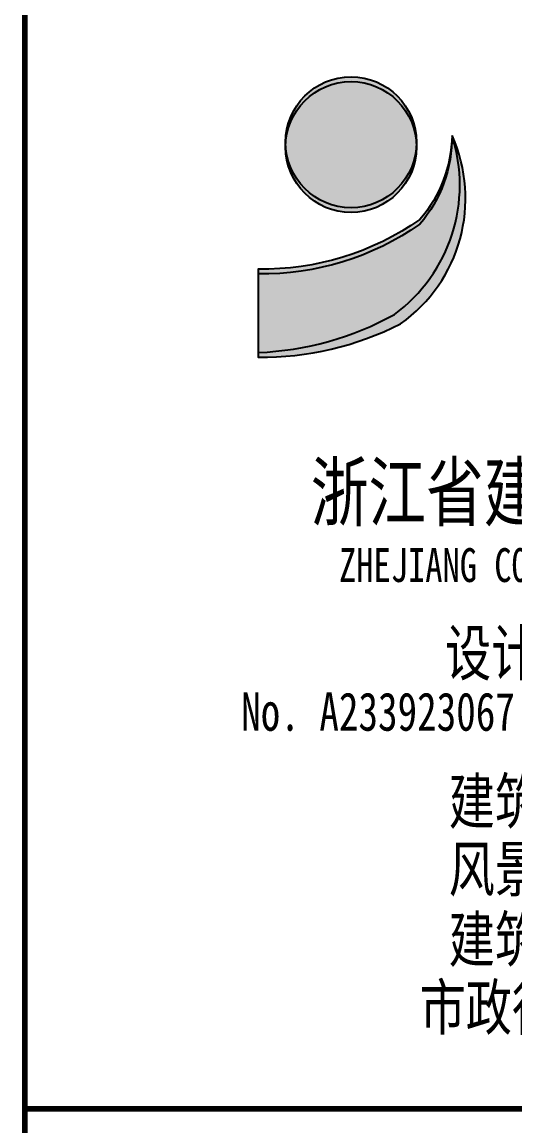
# Model space of a CAD drawing. Extents: x 1738711 to 2346805, y 1189731 to 2516152.
# Drawn here: x 2104327 to 2105420, y 1393028 to 1395475 of the extents above; entities that cross this region are included whole.
import ezdxf
from ezdxf.enums import TextEntityAlignment as Align

# ---------------------------------------------------------------- set-up
doc = ezdxf.new("R2010")
doc.units = 0
doc.header["$LTSCALE"] = 1000
doc.header["$MEASUREMENT"] = 0
doc.layers.add('TK', color=4, linetype='Continuous')
doc.styles.add('宋体', font='SIMSUN.TTF', dxfattribs={"width": 0.75})

# ---------------------------------------------------------------- blocks, each defined once
blk = doc.blocks.new('资质')
h = blk.add_hatch(color=1)
h.dxf.hatch_style = 1
edge = h.paths.add_edge_path()
edge.add_arc((1696.872990369797, 4285.245276451111), 290.304, 0, 360)
h = blk.add_hatch(color=1)
h.dxf.hatch_style = 1
edge = h.paths.add_edge_path()
edge.add_arc((1696.872990369797, 4264.324202060699), 290.304, 0, 360)
h = blk.add_hatch(color=172)
h.dxf.hatch_style = 1
edge = h.paths.add_edge_path()
edge.add_arc((1548.461446535532, 4309.03729942397), 596.3602102599627, -40.4751505986211, 0.595969414993192, ccw=False)
edge.add_arc((1304.580869948722, 4917.166786204103), 1215.334698300064, 269.0491228419969, 305.0251556862748, ccw=False)
edge.add_line((1284.412177489139, 3701.999450922012), (1284.412177489139, 3332.22413444519))
edge.add_arc((1298.61839179877, 4692.846358647207), 1360.696385501723, 269.4017982855453, 296.9936661867286)
edge.add_arc((1525.171685640106, 4036.16328400969), 679.5661045034295, 305.1311103036309, 384.2468939298175)
h = blk.add_hatch(color=172)
h.dxf.hatch_style = 1
edge = h.paths.add_edge_path()
edge.add_arc((1560.445353225667, 4325.605838548479), 584.4359711792076, 319.08681503258225, 358.9837510041084, ccw=False)
edge.add_arc((1304.580869937249, 4938.08786059824), 1215.334698303598, 269.04912284254067, 305.02515568681855, ccw=False)
edge.add_line((1284.412177489139, 3722.920525312424), (1284.412177489139, 3353.145208954811))
edge.add_arc((1232.367924215509, 4706.227929590557), 1354.083251939054, 272.2027085252616, 299.0239331366028)
edge.add_arc((1467.313535552448, 4095.801199943256), 712.128543211717, 306.3431527119143, 377.9474966535989)
at = {"color": 172}
for points in [[(2144.789395825006, 4315.240304946899, -0.1758633340164648), (2002.105241076089, 3942.850109823048, -0.1582772422886723), (1284.412177489139, 3722.920525312424), (1284.412177489139, 3353.145208954811, 0.1175668902619783), (1889.335153744556, 3522.194352149963, 0.3230121308415347)], [(2144.789395825006, 4315.240304946899, -0.1811499422860194), (2002.105241076089, 3921.929035425186, -0.1582772422886723), (1284.412177489139, 3701.999450922012), (1284.412177489139, 3332.22413444519, 0.1209772943244024), (1916.227595404722, 3480.388720154762, 0.3596071156339016)]]:
    blk.add_lwpolyline(points, format="xyb", close=True, dxfattribs=at)
at = {"color": 1}
for centre in [(1696.872990369797, 4285.245276451111), (1696.872990369797, 4264.324202060699)]:
    blk.add_circle(centre, 290.304, dxfattribs=at)
at = {"layer": 'TK', "color": 7, "const_width": 25}
blk.add_lwpolyline([(249.9987644646317, 8699.99998755008), (6749.99949693121, 8699.999999888241), (6749.99949693121, 0), (249.9987644646317, -1.233071088790894e-05)], close=True, dxfattribs=at)
at = {"layer": 'TK', "color": 7, "style": '宋体', "width": 0.75}
for s, height, p in [('浙江省建设投资集团股份有限公司', 250, (1518.306080606875, 2609.343144377352)), ('ZHEJIANG CONSTRUCTION INVESTMENT GROUP CO.,LTD ', 150, (1643.436848029443, 2335.66827948916)), ('设计证书编号证: A233923067 ', 200, (2114.014020794391, 1921.36095603335)), ('No. A233923067 Class A of Architecture Design (PRC)', 170, (1209.398370340896, 1676.109296997667)), ('建筑行业（建筑工程） 甲级；', 200, (2130.160283426973, 1263.242492874742)), ('风景园林工程设计专项 甲级；', 200, (2130.160283426973, 963.2424928747423)), ('建筑行业（人防工程） 乙级；', 200, (2130.160283426973, 651.0133270039878)), ('市政行业（道路工程）专业乙级；', 200, (2001.177840178193, 350.2691758471337))]:
    blk.add_text(s, height=height, dxfattribs=at).set_placement(p)
blk = doc.blocks.new('hjashrtahreahe')
at = {"layer": 'TK', "color": 7, "const_width": 25}
for points in [[(76599.99926753272, 58399.99999995227), (76599.9964362164, 1000.000000000233)], [(76600.0004638827, 49699.99998762156), (83100.0004638827, 49699.99998762156)]]:
    blk.add_lwpolyline(points, dxfattribs=at)
at = {"layer": 'TK', "color": 1}
blk.add_blockref('资质', (76350.00050306832, 49699.99999995227), dxfattribs=at)
at = {"layer": 'TK', "style": '宋体', "width": 0.75}
for tag, height, p in [('项目负责人', 350, (6002.876253142487, 57088.65345305414)), ('专业负责人', 350, (6002.876253142487, 56223.65609438601)), ('设计人', 350, (6002.876253142487, 55419.42753659142)), ('版号1', 250, (77303.8661832842, 22193.36190201459)), ('时间1', 250, (82405.2941063589, 22193.36190201459)), ('版号2', 250, (77303.8661832842, 21593.36190201459)), ('时间2', 250, (82405.29410635913, 21593.36190201459)), ('版号3', 250, (77303.8661832842, 20993.36190201459)), ('时间3', 250, (82405.29410635913, 20993.36190201459)), ('建筑会签', 0.0001, (78977.87675630674, 2403.160154863494)), ('电气会签', 0.0001, (82127.87534854934, 2403.160154863494)), ('结构会签', 0.0001, (78977.8767563072, 1803.160154863494)), ('暖通会签', 0.0001, (82127.8753485498, 1803.160154863494)), ('给排水会签', 0.0001, (78977.8767563072, 1249.516187148634)), ('智能化会签', 0.0001, (82127.8753485498, 1249.516187148634))]:
    blk.add_attdef(tag, text='', height=height, dxfattribs=at).set_placement(p, align=Align.CENTER)
for tag, p in [('合作设计单位', (80815.87594981166, 48985.89357075351)), ('版号说明1', (79853.87675630674, 22318.17104576505)), ('版号说明2', (79853.87675630674, 21718.17104576505)), ('版号说明3', (79853.87675630674, 21118.17104576505)), ('浙江绿储科技有限公司', (80545.18183652684, 16035.89373564394)), ('百兆瓦级集中式熔盐储能关键', (80545.18183652684, 14953.21188406949)), ('设备研发及制造基地项目', (80545.18183652684, 14603.30029212427)), ('1#研发楼', (80545.18183652684, 13635.89373564394)), ('图名', (80545.18183652684, 12435.89373564371)), ('工程编号', (78977.87675630674, 11460.89373564394)), ('子项编号', (82127.88050491316, 11460.89373564394)), ('建筑', (78977.87675630674, 10710.89373564394)), ('图号', (82127.88050491316, 10710.89373564394)), ('施工图', (78977.87675630674, 9960.893735643942)), ('2023.03', (82127.88050491456, 9960.893735643942)), ('审定', (79352.87675630674, 8460.893735643942)), ('审核', (79352.87675630674, 7710.893735643942)), ('工程负责', (79352.87675630674, 6960.893735643942)), ('专业负责', (79352.87675630674, 6210.893735643942)), ('设计', (79352.87675630674, 5460.893735643942)), ('制图', (79352.87675630674, 4710.893735643942)), ('校对', (79352.87675630674, 3960.893735643942))]:
    blk.add_attdef(tag, text='', height=250, dxfattribs=at).set_placement(p, align=Align.MIDDLE_CENTER)

msp = doc.modelspace()

# ---------------------------------------------------------------- block references
at = {"xscale": 0.5, "yscale": 0.5, "zscale": 0.5}
msp.add_blockref('hjashrtahreahe', (2066033.103196173, 1368215.972722978), dxfattribs=at)

doc.saveas('drawing.dxf')
